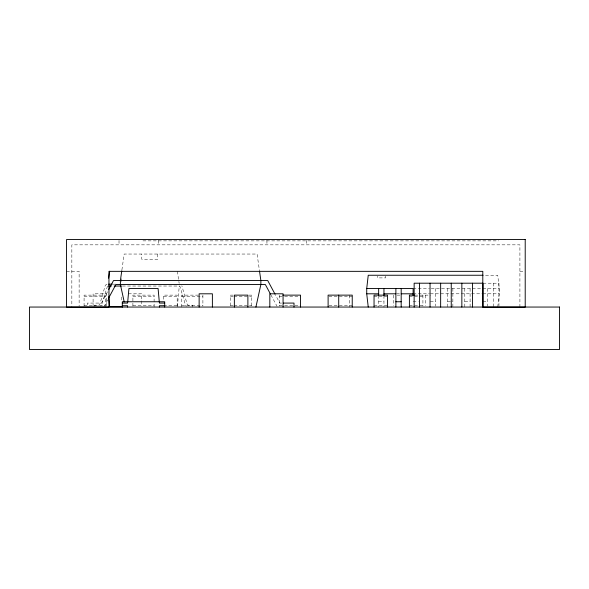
<?xml version="1.0" encoding="UTF-8"?>
<svg xmlns="http://www.w3.org/2000/svg" width="589" height="589" viewBox="0 0 589 589"><rect width="100%" height="100%" fill="white"/><g stroke="black" fill="none" stroke-linecap="round" stroke-linejoin="round"><path stroke-width="0.44" stroke-dasharray="2.94 2.21" d="M177.348 306.788L179.284 286.033L179.969 286.519L185.417 304.859A3.343 3.343 0 0 0 186.374 306.243M497.734 307.053L499.251 293.801L499.251 288.5L497.734 275.247L483.959 275.247M121.901 269.946L124.169 254.043L257.084 254.043L259.351 269.946M107.485 291.813L101.441 303.077L87.26 303.077L87.26 307.053M103.826 307.053L107.706 299.816M107.5 286.07L101.588 304.859A3.343 3.343 0 0 1 100.631 306.243M142.98 240.864L498.706 240.864M66.542 271.345L79.132 271.345L79.132 306.206M519.91 271.345L524.328 271.345M483.054 283.199L498.957 283.199L498.957 307.053M113.221 284.178L115.974 284.178M122.402 286.033L179.284 286.033M413.11 288.5L429.418 288.5M431.222 288.5L482.023 288.5M482.906 288.5L499.251 288.5M128.446 293.801L141.699 293.801L141.699 299.985M396.765 293.801L399.416 293.801M413.11 293.801L429.418 293.801M430.338 293.801L482.023 293.801M482.906 293.801L499.251 293.801M198.478 295.126L181.692 295.126L181.692 307.053M233.17 295.126L230.52 295.126L230.52 307.053M249.073 295.126L251.724 295.126L251.724 307.053M397.155 295.126L399.887 295.126M414.803 295.126L430.633 295.126M84.08 296.451L105.284 296.451M132.9 296.451L154.104 296.451M163.668 296.451L177.186 296.451M181.692 296.451L202.896 296.451M230.52 296.451L233.17 296.451M234.054 296.451L251.724 296.451M279.311 296.451L283.729 296.451M284.612 296.451L300.515 296.451M328.993 296.451L352.229 296.451M374.044 296.451L387.562 296.451M409.399 296.451L422.917 296.451M378.653 301.752L383.954 301.752M413.11 301.752L418.411 301.752M430.338 301.752L435.639 301.752M447.566 301.752L452.867 301.752M464.795 301.752L470.096 301.752M482.906 301.752L487.324 301.752M281.586 303.077L279.812 303.077L275.49 295.037M84.08 305.728L105.284 305.728M132.9 305.728L154.104 305.728M163.668 305.728L177.186 305.728M181.692 305.728L202.896 305.728M230.52 305.728L233.17 305.728M234.054 305.728L251.724 305.728M279.311 305.728L283.729 305.728M284.612 305.728L300.515 305.728M328.993 305.728L352.229 305.728M374.044 305.728L387.562 305.728M409.399 305.728L422.917 305.728M270.955 294.986L276.999 306.251M177.348 271.271L179.152 283.316M519.91 307.127L519.91 244.84L71.843 244.84L71.843 307.127M493.656 283.199L493.656 307.053M487.324 288.5L487.324 306.17M470.096 288.5L470.096 307.053M464.795 288.5L464.795 307.053M452.867 288.5L452.867 307.053M447.566 288.5L447.566 307.053M435.639 288.5L435.639 306.17M425.332 295.126L425.332 305.728M422.917 295.126L422.917 306.14M393.526 295.126L393.526 305.728M385.655 276.131L385.655 277.898L377.439 277.898L377.439 276.131M383.954 295.568L383.954 307.053M378.653 295.568L378.653 307.053M349.314 295.126L349.314 307.053M306.67 240.422L306.67 244.84M279.311 295.126L279.311 306.14M266.935 240.422L266.935 244.84M202.896 295.126L202.896 306.14M192.537 307.053L192.537 305.198L188.561 305.198A1.487 1.487 0 0 1 187.162 304.218L181.92 286.026A2.812 2.812 0 0 0 181.81 285.761M177.186 306.14L177.186 295.126L163.668 295.126L163.668 300.67M158.78 240.422L158.78 244.84M157.69 254.043L157.69 259.344L141.787 259.344L141.787 254.043M154.104 307.053L154.104 295.126L132.9 295.126L132.9 307.053M141.699 300.869L141.699 306.17M121.54 278.685L121.54 281.432M121.54 297.033L121.54 300.699M119.022 240.422L119.022 244.84M106.344 306.17L106.344 293.801L93.091 293.801L93.091 306.17M105.284 307.053L105.284 295.126L84.08 295.126L84.08 307.053M94.468 306.435L94.468 305.198L98.444 305.198A1.487 1.487 0 0 0 99.843 304.218L105.078 286.026A2.812 2.812 0 0 1 107.434 284.192"/><path stroke-width="0.88" d="M368.243 307.053L366.726 293.801L366.726 288.5L368.243 275.247L483.039 275.247M121.776 270.83L120.392 280.548L120.392 284.524L124.198 301.855M108.626 278.155L109.657 271.271M255.913 307.053L260.868 284.524L260.868 280.548L259.477 270.83M108.781 289.405L113.53 280.548L267.723 280.548L275.063 294.228M108.575 298.203L115.908 284.524L265.344 284.524L270.528 294.183M108.634 284.178L112.308 284.178M108.634 286.033L111.387 286.033M114.141 286.033L121.481 286.033M366.726 288.5L413.11 288.5L413.11 295.568M366.726 293.801L378.653 293.801M383.954 293.801L395.882 293.801M401.183 293.801L413.11 293.801M282.845 295.126L300.515 295.126L300.515 307.053M414.803 295.126L409.399 295.126L409.399 307.053M395.882 301.752L401.183 301.752M122.298 303.077L127.599 303.077L128.925 288.5L158.08 288.5L159.405 303.077L164.706 303.077M283.353 303.077L293.999 303.077L293.999 307.053M122.298 305.728L127.599 305.728L127.599 307.053M164.706 305.728L159.405 305.728L159.405 307.053M122.46 306.788L109.657 306.788L108.729 296.863M483.054 307.053L483.054 283.199L414.141 283.199L414.141 307.053M472.452 283.199L472.452 307.053M461.85 283.199L461.85 307.053M451.248 283.199L451.248 307.053M440.646 283.199L440.646 307.053M430.044 283.199L430.044 307.053M419.442 283.199L419.442 307.053M401.183 288.5L401.183 307.053M395.882 288.5L395.882 307.053M387.562 307.053L387.562 295.126L374.044 295.126L374.044 307.053M383.954 288.5L383.954 295.568M378.653 288.5L378.653 295.568M352.229 307.053L352.229 295.126L328.11 295.126L328.11 307.053M338.712 295.126L338.712 307.053M283.073 307.053L283.073 293.801L269.821 293.801L269.821 307.053M247.881 307.053L247.881 295.126L234.363 295.126L234.363 307.053M212.386 307.053L212.386 293.801L199.134 293.801L199.134 307.053M164.706 307.053L164.706 301.752L122.298 301.752L122.298 307.053M525.211 239.539L66.542 239.539L66.542 307.127L108.95 307.127L108.95 271.345L482.803 271.345L482.803 307.127L525.211 307.127L525.211 239.539M559.55 307.053L29.45 307.053L29.45 349.461L559.55 349.461L559.55 307.053"/></g></svg>
